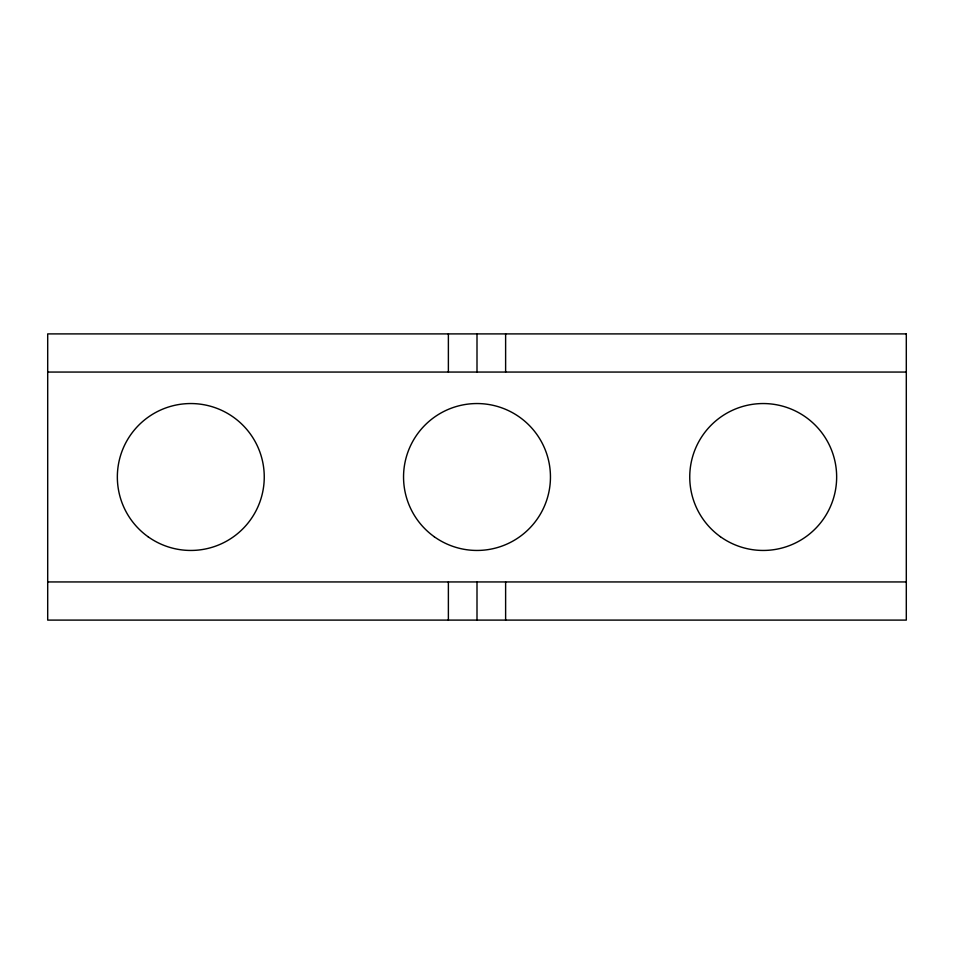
<?xml version="1.0" encoding="UTF-8"?>
<svg xmlns="http://www.w3.org/2000/svg" width="954" height="954" viewBox="0 0 954 954"><rect width="100%" height="100%" fill="white"/><g stroke="black" fill="none" stroke-linecap="round" stroke-linejoin="round"><path stroke-width="1.43" d="M47.7 372.06L906.3 372.06M47.7 581.94L906.3 581.94M505.62 333.9L505.62 372.06M505.62 581.94L505.62 620.1M477 333.9L477 372.06M477 581.94L477 620.1M448.38 333.9L448.38 372.06M448.38 581.94L448.38 620.1M906.3 333.9L47.7 333.9L47.7 620.1L906.3 620.1L906.3 333.9M148.013 536.708A73.458 73.458 0 0 0 263.9 484.203A73.458 73.458 0 0 0 160.487 410.089A73.458 73.458 0 0 0 148.013 536.708M434.213 536.708A73.458 73.458 0 0 0 550.1 484.203A73.458 73.458 0 0 0 446.687 410.089A73.458 73.458 0 0 0 434.213 536.708M720.413 536.708A73.458 73.458 0 0 0 836.3 484.203A73.458 73.458 0 0 0 732.887 410.089A73.458 73.458 0 0 0 720.413 536.708"/></g></svg>
